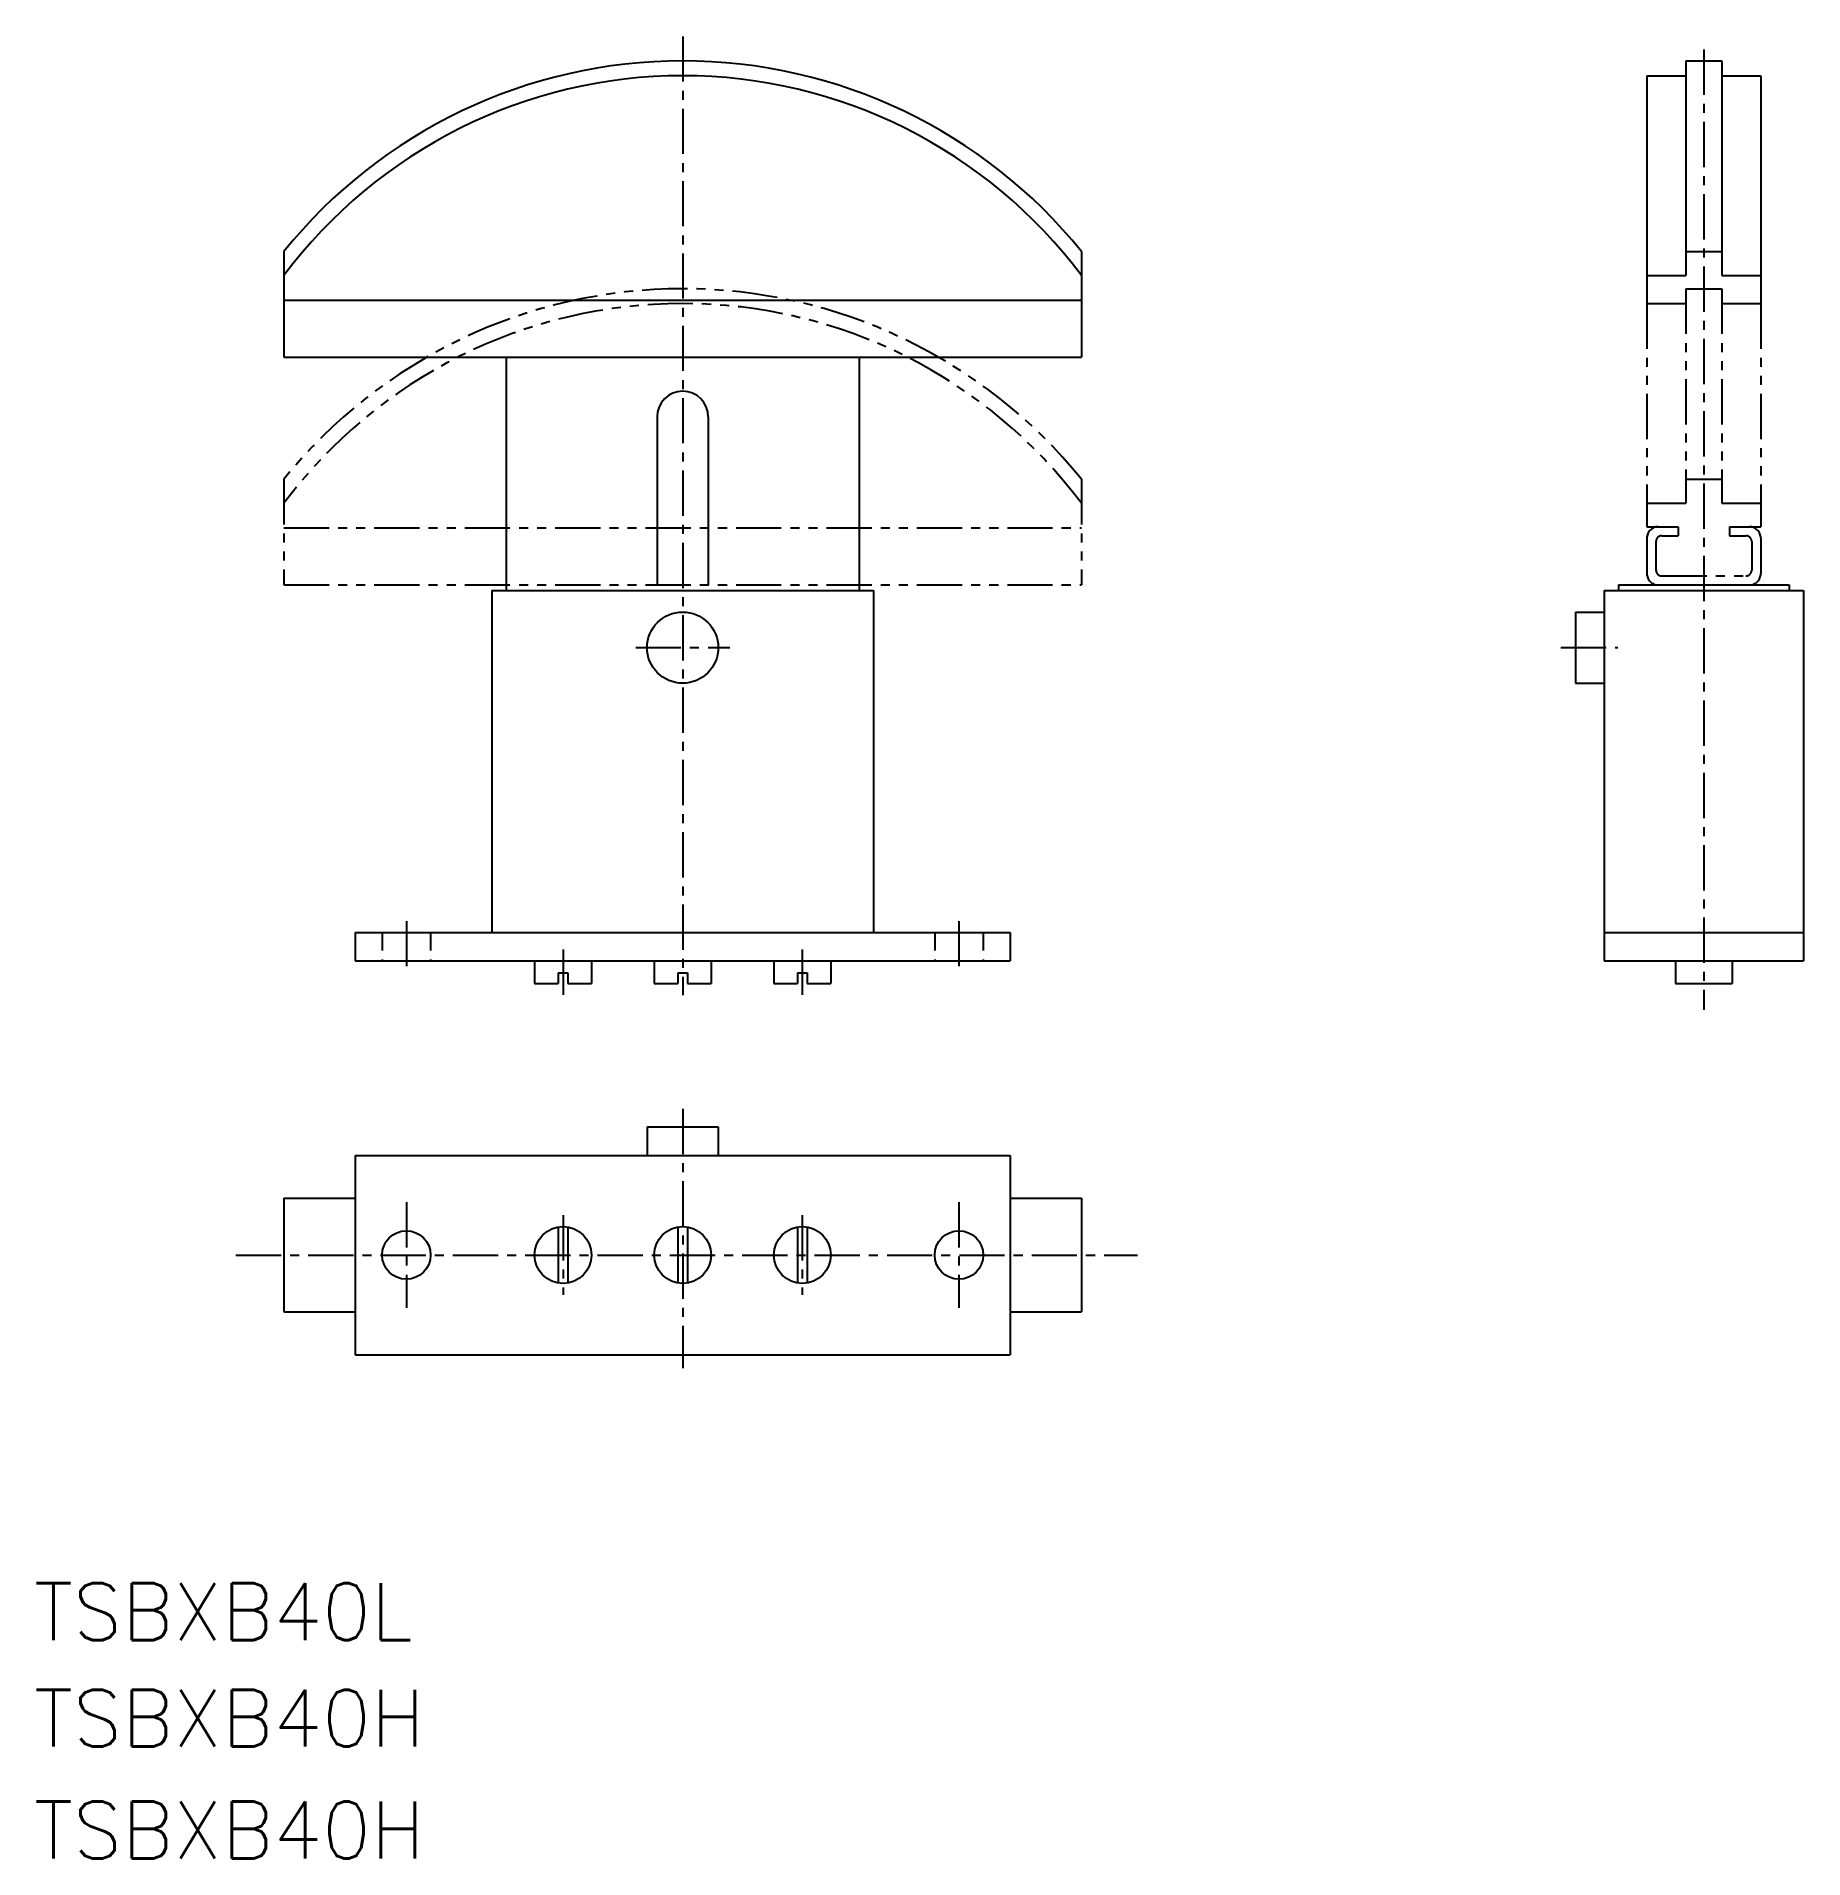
# Model space of a CAD drawing. Extents: x 46 to 356, y 28 to 348.
import ezdxf
from ezdxf.enums import TextEntityAlignment as Align

# ---------------------------------------------------------------- set-up
doc = ezdxf.new("R2010")
doc.units = 0
doc.header["$LTSCALE"] = 0.25
for name, pattern in [('CENTER', [50.8, 31.75, -6.35, 6.35, -6.35]), ('DASHED', [19.05, 12.7, -6.35]), ('PHANTOM', [63.5, 31.75, -6.35, 6.35, -6.35, 6.35, -6.35])]:
    doc.linetypes.add(name, pattern=pattern)
doc.layers.get('0').update_dxf_attribs({"linetype": 'CONTINUOUS'})
doc.layers.add('CENTER', color=1, linetype='CONTINUOUS')
doc.styles.get("Standard").update_dxf_attribs({"font": 'txt.shx', "bigfont": 'bigfont.shx'})

msp = doc.modelspace()

# ---------------------------------------------------------------- linework, layer by layer
at = {"color": 7, "linetype": 'CONTINUOUS'}
for p, q in [((335.6, 343.68), (335.6, 306.01)), ((335.6, 343.68), (341.9, 343.68)), ((341.9, 343.68), (341.9, 306.01)), ((328.75, 341.08), (328.75, 301.08)), ((328.75, 341.08), (335.6, 341.08)), ((341.9, 341.08), (348.75, 341.08)), ((348.75, 341.08), (348.75, 301.08)), ((89.5, 310.25), (89.5, 291.68)), ((229.5, 310.25), (229.5, 291.68)), ((335.6, 310.25), (341.9, 310.25)), ((328.75, 306.01), (335.6, 306.01)), ((341.9, 306.01), (348.75, 306.01)), ((89.5, 301.68), (229.5, 301.68)), ((89.5, 291.68), (229.5, 291.68)), ((128.5, 291.68), (128.5, 251.68)), ((190.5, 291.68), (190.5, 251.68)), ((155, 281.18), (155, 251.68)), ((164, 281.18), (164, 251.68)), ((126, 250.68), (193, 250.68)), ((126, 250.68), (126, 190.68)), ((128.5, 251.68), (128.5, 250.68)), ((190.5, 251.68), (190.5, 250.68)), ((193, 250.68), (193, 190.68)), ((321.25, 250.68), (356.25, 250.68)), ((321.25, 250.68), (321.25, 185.68)), ((323.75, 251.68), (353.75, 251.68)), ((323.75, 251.68), (323.75, 250.68)), ((353.75, 251.68), (353.75, 250.68)), ((356.25, 250.68), (356.25, 185.68)), ((316.25, 246.93), (316.25, 234.43)), ((316.25, 246.93), (321.25, 246.93)), ((316.25, 234.43), (321.25, 234.43)), ((102, 190.68), (217, 190.68)), ((102, 190.68), (102, 185.68)), ((217, 190.68), (217, 185.68)), ((321.25, 190.68), (356.25, 190.68)), ((102, 185.68), (217, 185.68)), ((133.5, 185.68), (133.5, 181.68)), ((143.5, 185.68), (143.5, 181.68)), ((154.5, 185.68), (154.5, 181.68)), ((164.5, 185.68), (164.5, 181.68)), ((175.5, 185.68), (175.5, 181.68)), ((185.5, 185.68), (185.5, 181.68)), ((321.25, 185.68), (356.25, 185.68)), ((333.75, 185.68), (333.75, 181.68)), ((343.75, 185.68), (343.75, 181.68)), ((137.65, 183.58), (137.65, 181.68)), ((137.65, 183.58), (139.35, 183.58)), ((139.35, 183.58), (139.35, 181.68)), ((158.65, 183.58), (158.65, 181.68)), ((158.65, 183.58), (160.35, 183.58)), ((160.35, 183.58), (160.35, 181.68)), ((179.65, 183.58), (179.65, 181.68)), ((179.65, 183.58), (181.35, 183.58)), ((181.35, 183.58), (181.35, 181.68)), ((133.5, 181.68), (137.65, 181.68)), ((139.35, 181.68), (143.5, 181.68)), ((154.5, 181.68), (158.65, 181.68)), ((160.35, 181.68), (164.5, 181.68)), ((175.5, 181.68), (179.65, 181.68)), ((181.35, 181.68), (185.5, 181.68)), ((333.75, 181.68), (343.75, 181.68)), ((153.25, 156.54), (165.75, 156.54)), ((153.25, 156.54), (153.25, 151.54)), ((165.75, 156.54), (165.75, 151.54)), ((102, 151.54), (217, 151.54)), ((102, 151.54), (102, 116.54)), ((217, 151.54), (217, 116.54)), ((89.5, 144.04), (89.5, 124.04)), ((89.5, 144.04), (102, 144.04)), ((217, 144.04), (229.5, 144.04)), ((229.5, 144.04), (229.5, 124.04)), ((137.65, 138.97), (137.65, 129.12)), ((139.35, 138.97), (139.35, 129.12)), ((158.65, 138.97), (158.65, 129.12)), ((160.35, 138.97), (160.35, 129.12)), ((179.65, 138.97), (179.65, 129.12)), ((181.35, 138.97), (181.35, 129.12)), ((89.5, 124.04), (102, 124.04)), ((217, 124.04), (229.5, 124.04)), ((102, 116.54), (217, 116.54))]:
    msp.add_line(p, q, dxfattribs=at)
at = {"color": 3, "linetype": 'PHANTOM'}
for p, q in [((328.75, 301.08), (328.75, 261.9)), ((328.75, 301.08), (335.6, 301.08)), ((335.6, 303.68), (335.6, 266.01)), ((335.6, 303.68), (341.9, 303.68)), ((341.9, 303.68), (341.9, 266.01)), ((341.9, 301.08), (348.75, 301.08)), ((348.75, 301.08), (348.75, 261.9)), ((89.5, 270.25), (89.5, 251.68)), ((229.5, 270.25), (229.5, 251.68)), ((335.6, 270.25), (341.9, 270.25)), ((328.75, 266.01), (335.6, 266.01)), ((341.9, 266.01), (348.75, 266.01)), ((89.5, 261.68), (229.5, 261.68)), ((328.75, 261.9), (334.25, 261.9)), ((328.75, 259.9), (328.75, 253.68)), ((330.35, 259.3), (330.35, 254.28)), ((331.35, 260.3), (334.25, 260.3)), ((334.25, 261.9), (334.25, 260.3)), ((343.25, 261.9), (348.75, 261.9)), ((343.25, 261.9), (343.25, 260.3)), ((343.25, 260.3), (346.15, 260.3)), ((347.15, 259.3), (347.15, 254.28)), ((348.75, 259.9), (348.75, 253.68)), ((331.35, 253.28), (346.15, 253.28)), ((89.5, 251.68), (229.5, 251.68))]:
    msp.add_line(p, q, dxfattribs=at)
at = {"color": 3, "linetype": 'DASHED'}
for p, q in [((106.75, 190.68), (106.75, 185.68)), ((115.25, 190.68), (115.25, 185.68)), ((203.75, 190.68), (203.75, 185.68)), ((212.25, 190.68), (212.25, 185.68))]:
    msp.add_line(p, q, dxfattribs=at)
at = {"color": 7, "linetype": 'CONTINUOUS'}
for centre, radius in [((159.5, 240.68), 6.25), ((111, 134.04), 4.25), ((138.5, 134.04), 5), ((159.5, 134.04), 5), ((180.5, 134.04), 5), ((208, 134.04), 4.25)]:
    msp.add_circle(centre, radius, dxfattribs=at)
for centre, radius, start, end in [((159.5, 253.68), 90, 38.9424, 141.0576), ((159.5, 253.68), 87.4, 36.7824, 143.2176), ((159.5, 281.18), 4.5, 0, 180)]:
    msp.add_arc(centre, radius, start, end, dxfattribs=at)
at = {"color": 3, "linetype": 'PHANTOM'}
for centre, radius, start, end in [((159.5, 213.68), 90, 38.9424, 141.0576), ((159.5, 213.68), 87.4, 36.7824, 143.2176), ((330.75, 259.9), 2, 90, 180), ((331.35, 259.3), 1, 90, 180), ((346.15, 259.3), 1, 0, 90), ((346.75, 259.9), 2, 0, 90), ((330.75, 253.68), 2, 180, 270), ((331.35, 254.28), 1, 180, 270), ((346.15, 254.28), 1, 270, 0), ((346.75, 253.68), 2, 270, 0)]:
    msp.add_arc(centre, radius, start, end, dxfattribs=at)
at = {"layer": 'CENTER', "linetype": 'CENTER'}
for p, q in [((159.5, 347.98), (159.5, 179.68)), ((338.75, 345.68), (338.75, 177.11)), ((151.25, 240.68), (167.75, 240.68)), ((313.64, 240.68), (323.66, 240.68)), ((111, 192.68), (111, 183.68)), ((208, 192.68), (208, 183.68)), ((138.5, 187.68), (138.5, 179.33)), ((180.5, 187.68), (180.5, 179.33)), ((159.5, 159.71), (159.5, 114.18)), ((111, 143.29), (111, 124.79)), ((138.5, 141.04), (138.5, 127.04)), ((180.5, 141.04), (180.5, 127.04)), ((208, 143.29), (208, 124.79)), ((81.07, 134.04), (239.31, 134.04))]:
    msp.add_line(p, q, dxfattribs=at)

# ---------------------------------------------------------------- texts
at = {"color": 7, "linetype": 'CONTINUOUS'}
for s, p in [('TSBXB40L', (45.64, 71.45)), ('TSBXB40H', (45.64, 52.73)), ('TSBXB40H', (45.64, 33.08))]:
    msp.add_text(s, height=10, dxfattribs=at).set_placement(p, align=Align.MIDDLE_LEFT)

doc.saveas('drawing.dxf')
